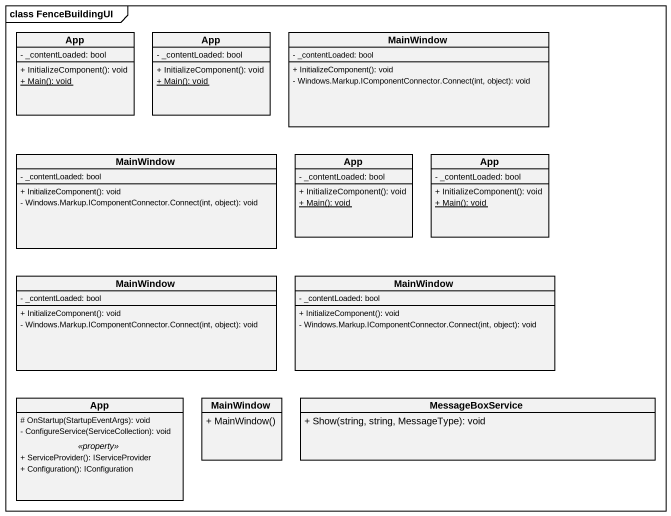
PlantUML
@startuml
mainframe class FenceBuildingUI
hide circle
hide empty members
skinparam classAttributeIconSize 0
class App {
  - _contentLoaded: bool
  + InitializeComponent(): void
  {static} + Main(): void
}
class "App" as App_2 {
  - _contentLoaded: bool
  + InitializeComponent(): void
  {static} + Main(): void
}
class MainWindow {
  - _contentLoaded: bool
  + InitializeComponent(): void
  - Windows.Markup.IComponentConnector.Connect(int, object): void
}
class "MainWindow" as MainWindow_2 {
  - _contentLoaded: bool
  + InitializeComponent(): void
  - Windows.Markup.IComponentConnector.Connect(int, object): void
}
class "App" as App_3 {
  - _contentLoaded: bool
  + InitializeComponent(): void
  {static} + Main(): void
}
class "App" as App_4 {
  - _contentLoaded: bool
  + InitializeComponent(): void
  {static} + Main(): void
}
class "MainWindow" as MainWindow_3 {
  - _contentLoaded: bool
  + InitializeComponent(): void
  - Windows.Markup.IComponentConnector.Connect(int, object): void
}
class "MainWindow" as MainWindow_4 {
  - _contentLoaded: bool
  + InitializeComponent(): void
  - Windows.Markup.IComponentConnector.Connect(int, object): void
}
class "App" as App_5 {
  # OnStartup(StartupEventArgs): void
  - ConfigureService(ServiceCollection): void
  .. <<property>> ..
  + ServiceProvider(): IServiceProvider
  + Configuration(): IConfiguration
}
class "MainWindow" as MainWindow_5 {
  + MainWindow()
}
class MessageBoxService {
  + Show(string, string, MessageType): void
}
@enduml
